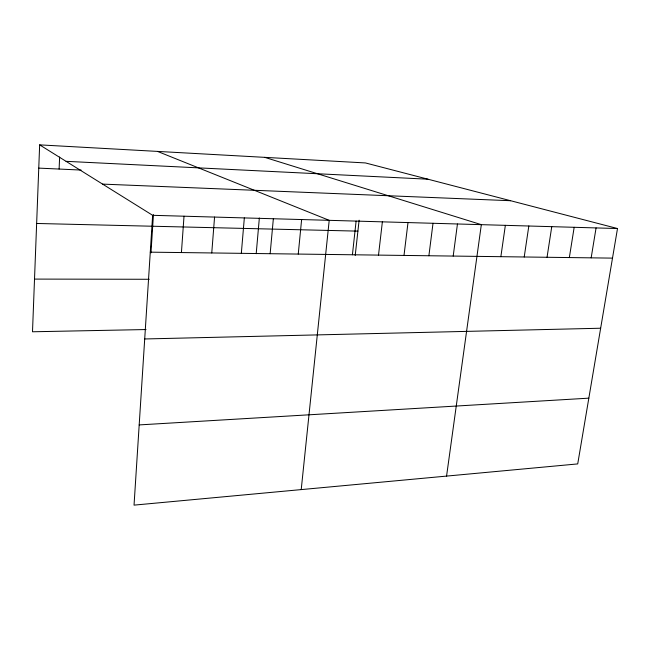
<?xml version="1.0" encoding="UTF-8"?>
<svg xmlns="http://www.w3.org/2000/svg" width="650" height="650" viewBox="0 0 650 650"><rect width="100%" height="100%" fill="white"/><g stroke="black" fill="none" stroke-linecap="round" stroke-linejoin="round"><path stroke-width="0.97" d="M39.65 144.869L152.644 215.312L134.038 505.131L577.72 463.913L617.5 228.532L365.454 162.939L39.65 144.869L32.5 331.776L146.039 329.542M59.109 169.057L59.629 157.024M150.971 252.891L153.441 214.614M181.423 252.557L184.015 216.206M211.762 252.947L214.565 217.068M241.329 253.329L244.335 217.921M256.197 253.719L259.35 217.986M270.148 253.703L273.349 218.741M298.252 254.069L301.624 219.546M301.218 489.596L329.209 220.334L157.503 151.409M352.414 254.768L356.111 221.097M355.209 255.466L359.117 220.196M378.511 255.101L382.371 221.845M403.999 255.434L407.997 222.576M428.886 255.751L433.014 223.283M453.196 256.067L457.454 223.982M446.566 476.093L481.333 224.656L264.704 157.349M500.858 256.685L505.359 225.339M524.217 256.986L528.824 226.005M547.04 257.278L551.761 226.663M569.351 257.562L574.169 227.297M591.167 257.847L596.074 227.922M139.189 424.913L588.835 398.158M144.706 338.967L600.649 328.226M34.515 279.094L149.273 279.273M150.28 252.159L612.495 258.123M36.644 223.47L357.906 231.132M152.644 215.312L617.5 228.532M102.578 184.104L510.624 200.72M38.756 168.114L81.104 170.064M66.056 161.33L427.919 179.197"/></g></svg>
